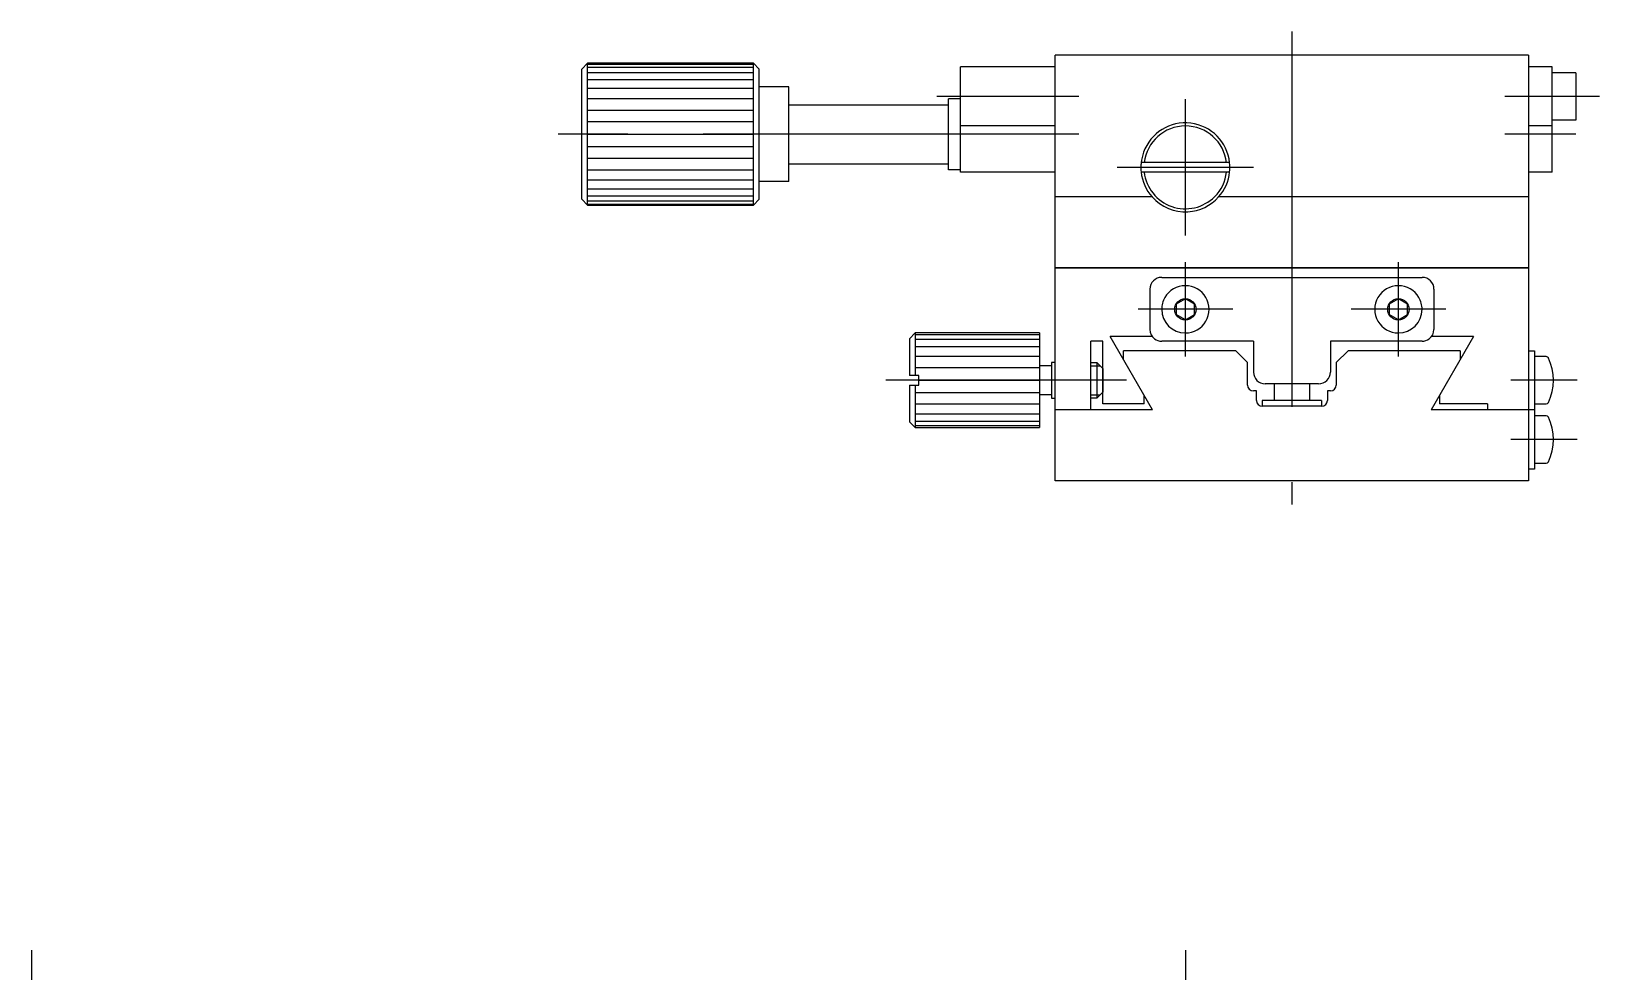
# Model space of a CAD drawing. Extents: x -118 to 241, y -126 to 112.
# Drawn here: x -106.5 to 26, y 32.5 to 112 of the extents above; entities that cross this region are included whole.
import ezdxf

# ---------------------------------------------------------------- set-up
doc = ezdxf.new("R2010")
doc.units = 0
doc.linetypes.add('CENTER', pattern=[50.8, 31.75, -6.35, 6.35, -6.35])
doc.layers.get('0').update_dxf_attribs({"linetype": 'CONTINUOUS'})
doc.layers.add('CENTER', color=1, linetype='CENTER')

msp = doc.modelspace()

# ---------------------------------------------------------------- linework, layer by layer
at = {"color": 7, "linetype": 'CONTINUOUS'}
for p, q in [((-20, 92), (-20, 110)), ((20, 110), (-20, 110)), ((-20, 109), (-20, 110)), ((-20, 100.1), (-20, 110)), ((14.75, 110), (10.25, 110)), ((14.75, 110), (10.25, 110)), ((20, 110), (20, 92)), ((-60, 108.8), (-59.5, 109.3)), ((-60, 105.5), (-60, 108.8)), ((-45.5, 109.3), (-59.5, 109.3)), ((-59.5, 109.21), (-59.5, 109.3)), ((-45.5, 109.21), (-59.5, 109.21)), ((-59.5, 108.94), (-59.5, 109.21)), ((-45.5, 108.94), (-59.5, 108.94)), ((-59.5, 108.5), (-59.5, 108.94)), ((-45.5, 109.21), (-45.5, 109.3)), ((-45.5, 109.3), (-45, 108.8)), ((-45.5, 108.94), (-45.5, 109.21)), ((-45.5, 108.5), (-45.5, 108.94)), ((-45, 97.8), (-45, 108.8)), ((-20, 109), (-28, 109)), ((-28, 104), (-28, 109)), ((22, 109), (20, 109)), ((22, 106.5), (22, 109)), ((-45.5, 108.5), (-59.5, 108.5)), ((-59.5, 107.9), (-59.5, 108.5)), ((-45.5, 107.9), (-59.5, 107.9)), ((-59.5, 107.16), (-59.5, 107.9)), ((-45.5, 107.9), (-45.5, 108.5)), ((-45.5, 107.16), (-45.5, 107.9)), ((24, 108.5), (22, 108.5)), ((24, 108.5), (24, 106.5)), ((-45.5, 107.16), (-59.5, 107.16)), ((-59.5, 106.3), (-59.5, 107.16)), ((-45.5, 106.3), (-59.5, 106.3)), ((-59.5, 105.32), (-59.5, 106.3)), ((-45.5, 106.3), (-45.5, 107.16)), ((-45.5, 105.32), (-45.5, 106.3)), ((-42.5, 107.3), (-45, 107.3)), ((-45, 99.3), (-45, 107.3)), ((-42.5, 105.8), (-42.5, 107.3)), ((-42.5, 99.3), (-42.5, 107.3)), ((-28, 106.3), (-29, 106.3)), ((-29, 100.3), (-29, 106.3)), ((22, 100.1), (22, 106.5)), ((24, 106.5), (24, 104.5)), ((-60, 105.3), (-60, 105.5)), ((-60, 101.3), (-60, 105.3)), ((-45.5, 105.32), (-59.5, 105.32)), ((-59.5, 104.34), (-59.5, 105.32)), ((-45.5, 104.34), (-45.5, 105.32)), ((-42.5, 105.8), (-29, 105.8)), ((-42.5, 100.8), (-42.5, 105.8)), ((-45.5, 104.34), (-59.5, 104.34)), ((-59.5, 103.3), (-59.5, 104.34)), ((-45.5, 103.3), (-45.5, 104.34)), ((-20, 104), (-28, 104)), ((-28, 100.1), (-28, 104)), ((22, 104), (20, 104)), ((24, 104.5), (22, 104.5)), ((-59.5, 103.3), (-45.5, 103.3)), ((-59.5, 97.3), (-59.5, 103.3)), ((-59.5, 102.26), (-45.5, 102.26)), ((-45.5, 97.3), (-45.5, 103.3)), ((-60, 97.8), (-60, 101.3)), ((-59.5, 101.28), (-45.5, 101.28)), ((-42.5, 100.8), (-29, 100.8)), ((-42.5, 99.3), (-42.5, 100.8)), ((-5.26, 100.9), (-12.74, 100.9)), ((-59.5, 100.3), (-45.5, 100.3)), ((-59.5, 99.44), (-45.5, 99.44)), ((-28, 100.3), (-29, 100.3)), ((-20, 100.1), (-28, 100.1)), ((-20, 100.1), (-22, 100.1)), ((-5.26, 100.1), (-12.74, 100.1)), ((22, 100.1), (20, 100.1)), ((22, 100.1), (20, 100.1)), ((-59.5, 98.7), (-45.5, 98.7)), ((-59.5, 98.1), (-45.5, 98.1)), ((-42.5, 99.3), (-45, 99.3)), ((-42.5, 99.3), (-45, 99.3)), ((-60, 97.8), (-59.5, 97.3)), ((-59.5, 97.66), (-45.5, 97.66)), ((-59.5, 97.39), (-45.5, 97.39)), ((-45.5, 97.3), (-59.5, 97.3)), ((-59.5, 97.3), (-45.5, 97.3)), ((-45, 97.8), (-45.5, 97.3)), ((-11.81, 98), (-20, 98)), ((20, 98), (-6.19, 98)), ((-20, 92), (-8, 92)), ((16.5, 92), (-20, 92)), ((-20, 92), (8, 92)), ((-20, 80), (-20, 92)), ((8, 92), (20, 92)), ((12.43, 92), (20, 92)), ((20, 92), (16.5, 92)), ((20, 92), (20, 80)), ((-12, 90.2), (-12, 86.8)), ((-11, 91.2), (11, 91.2)), ((12, 90.2), (12, 86.8)), ((-9, 89.4), (-9.78, 88.95)), ((-9.78, 88.95), (-9.78, 88.05)), ((-8.22, 88.95), (-9, 89.4)), ((-8.22, 88.05), (-8.22, 88.95)), ((9, 89.4), (8.22, 88.95)), ((8.22, 88.95), (8.22, 88.05)), ((9.78, 88.95), (9, 89.4)), ((9.78, 88.05), (9.78, 88.95)), ((-9, 87.6), (-9.78, 88.05)), ((-9, 87.6), (-8.22, 88.05)), ((9, 87.6), (8.22, 88.05)), ((9, 87.6), (9.78, 88.05)), ((-32.32, 86), (-31.82, 86.5)), ((-21.32, 86.5), (-31.82, 86.5)), ((-31.82, 86.5), (-31.82, 82.9)), ((-31.82, 86.36), (-21.32, 86.36)), ((-21.32, 86.5), (-21.32, 83.72)), ((-11.8, 86.2), (-15.35, 86.2)), ((-11.77, 80), (-15.35, 86.2)), ((15.35, 86.2), (11.77, 80)), ((15.35, 86.2), (11.8, 86.2)), ((-32.32, 86), (-32.32, 82.9)), ((-21.32, 85.96), (-31.82, 85.96)), ((-21.32, 85.33), (-31.82, 85.33)), ((-16.52, 85.8), (-16.98, 85.8)), ((-15.98, 85.8), (-16.98, 85.8)), ((-16.98, 80), (-16.98, 85.8)), ((-15.98, 80.5), (-15.98, 85.8)), ((-4.75, 85), (-14.23, 85)), ((-14.23, 84.26), (-14.23, 85)), ((-7.64, 85.8), (-11, 85.8)), ((-3.25, 85.8), (-9.04, 85.8)), ((-3.75, 84), (-4.75, 85)), ((-3.25, 85.8), (-3.25, 83.2)), ((11, 85.8), (3.25, 85.8)), ((3.25, 85.8), (3.25, 83.2)), ((3.75, 84), (4.75, 85)), ((14.23, 85), (4.75, 85)), ((14.23, 85), (14.23, 84.26)), ((20, 85), (20.5, 85)), ((20.5, 85), (20.5, 80.5)), ((-21.32, 84.5), (-31.82, 84.5)), ((-21.32, 83.54), (-31.82, 83.54)), ((-21.32, 83.72), (-21.32, 82.5)), ((-20.32, 83.72), (-21.32, 83.72)), ((-20, 84), (-20.32, 84)), ((-20.32, 84), (-20.32, 81)), ((-16.98, 84), (-16.48, 84)), ((-16.98, 83.72), (-16.98, 84)), ((-16.48, 84), (-16.21, 83.72)), ((-16.48, 84), (-16.48, 81)), ((-16.21, 83.72), (-15.98, 83.5)), ((-15.98, 83.5), (-15.98, 81.5)), ((-15.98, 82.5), (-15.98, 83.5)), ((-3.75, 82.1), (-3.75, 84)), ((3.75, 84), (3.75, 82.1)), ((21.49, 84.5), (20.5, 84.5)), ((-31.52, 82.9), (-32.32, 82.9)), ((-31.52, 82.5), (-31.52, 82.9)), ((-31.52, 82.5), (-21.32, 82.5)), ((-31.52, 82.1), (-31.52, 82.5)), ((-21.32, 82.5), (-21.32, 81.27)), ((-16.98, 81.27), (-16.98, 82.5)), ((-1.5, 82.2), (-2.25, 82.2)), ((1.5, 82.2), (-1.5, 82.2)), ((-1.5, 82.2), (-1.5, 80.8)), ((2.25, 82.2), (1.5, 82.2)), ((1.5, 82.2), (1.5, 80.8)), ((-32.32, 82.1), (-31.52, 82.1)), ((-32.32, 82.1), (-32.32, 79)), ((-31.82, 82.1), (-31.82, 78.5)), ((-31.82, 81.46), (-21.32, 81.46)), ((-20.32, 81.27), (-21.32, 81.27)), ((-21.32, 81.27), (-21.32, 78.64)), ((-20.32, 81), (-20, 81)), ((-20, 80.5), (-20, 81)), ((-16.98, 81), (-16.98, 81.27)), ((-16.48, 81), (-16.98, 81)), ((-16.21, 81.27), (-16.48, 81)), ((-15.98, 81.5), (-16.21, 81.27)), ((-12.48, 80.5), (-12.48, 81.23)), ((-3, 81.6), (-3.25, 81.6)), ((-3, 80.8), (-3, 81.6)), ((3, 81.6), (3, 80.8)), ((3.25, 81.6), (3, 81.6)), ((12.48, 81.23), (12.48, 80.5)), ((-31.82, 80.5), (-21.32, 80.5)), ((-31.82, 79.67), (-21.32, 79.67)), ((-11.77, 80), (-20, 80)), ((-20, 74), (-20, 80)), ((-12.48, 80.5), (-15.98, 80.5)), ((-1.5, 80.8), (-2.5, 80.8)), ((-2.5, 80.8), (-2.5, 80.3)), ((2.5, 80.3), (-2.5, 80.3)), ((1.5, 80.8), (-1.5, 80.8)), ((2.5, 80.8), (1.5, 80.8)), ((2.5, 80.8), (2.5, 80.3)), ((16.64, 80), (11.77, 80)), ((20.5, 80), (11.89, 80)), ((16.52, 80.5), (12.48, 80.5)), ((16.52, 80.5), (16.52, 80)), ((20, 80.5), (20, 79.5)), ((20, 80), (20, 74)), ((20, 79.5), (20, 78)), ((20.5, 80.5), (20.5, 80)), ((20.5, 80.5), (21.49, 80.5)), ((20.5, 80), (20.5, 75)), ((21.49, 79.5), (20.5, 79.5)), ((-31.82, 78.5), (-32.32, 79)), ((-31.82, 79.04), (-21.32, 79.04)), ((-21.32, 78.64), (-31.82, 78.64)), ((-31.82, 78.5), (-21.32, 78.5)), ((-21.32, 78.64), (-21.32, 78.5)), ((20.5, 75), (20, 75)), ((20.5, 75.5), (21.49, 75.5)), ((20, 74), (-20, 74))]:
    msp.add_line(p, q, dxfattribs=at)
at = {"color": 3, "linetype": 'CONTINUOUS'}
for p, q in [((-16.98, 83.73), (-16.21, 83.73)), ((-16.98, 81.27), (-16.21, 81.27))]:
    msp.add_line(p, q, dxfattribs=at)
at = {"color": 7, "linetype": 'CONTINUOUS'}
for centre in [(-9, 88.5), (9, 88.5)]:
    msp.add_circle(centre, 0.9, dxfattribs=at)
for centre, radius, start, end in [((-9, 100.5), 3.76, 6.1042, 160.1725), ((-9, 100.5), 3.5, 6.5624, 173.4376), ((-9, 100.5), 3.76, 173.8958, 176.6518), ((-9, 100.5), 3.76, 176.6518, 186.1042), ((-9, 100.5), 3.76, 160.1725, 173.8958), ((-9, 100.5), 3.76, 353.8958, 6.1042), ((-9, 100.5), 3.76, 186.1042, 221.6518), ((-9, 100.5), 3.5, 186.5624, 315), ((-9, 100.5), 3.5, 315, 353.4376), ((-9, 100.5), 3.76, 318.3482, 353.8958), ((-9, 100.5), 3.76, 221.6518, 273.3482), ((-9, 100.5), 3.76, 273.3482, 318.3482), ((-11, 90.2), 1, 90, 180), ((-9, 88.5), 2, 90, 150), ((-9, 88.5), 2, 30, 90), ((9, 88.5), 2, 90, 150), ((9, 88.5), 2, 30, 90), ((11, 90.2), 1, 0, 90), ((-9, 88.5), 2, 150, 180), ((-9, 88.5), 2, 330, 30), ((9, 88.5), 2, 150, 210), ((9, 88.5), 2, 0, 30), ((-9, 88.5), 2, 180, 270), ((-9, 88.5), 2, 270, 330), ((9, 88.5), 2, 210, 270), ((9, 88.5), 2, 270, 0), ((-11, 86.8), 1, 180, 233.1301), ((11, 86.8), 1, 306.8699, 0), ((-11, 86.8), 1, 233.1301, 270), ((11, 86.8), 1, 270, 306.8699), ((21.49, 84.3), 0.2, 25.6716, 90), ((17.75, 82.5), 4.35, 334.3284, 25.6716), ((-2.25, 83.2), 1, 180, 270), ((2.25, 83.2), 1, 270, 0), ((-3.25, 82.1), 0.5, 180, 270), ((3.25, 82.1), 0.5, 270, 0), ((-2.5, 80.8), 0.5, 180, 270), ((2.5, 80.8), 0.5, 270, 0), ((21.49, 80.7), 0.2, 270, 334.3284), ((21.49, 79.3), 0.2, 25.6716, 90), ((17.75, 77.5), 4.35, 334.3284, 25.6716), ((21.49, 75.7), 0.2, 270, 334.3284)]:
    msp.add_arc(centre, radius, start, end, dxfattribs=at)
at = {"layer": 'CENTER', "color": 1, "linetype": 'CENTER'}
for p, q in [((0, 112), (0, 72)), ((-18, 106.5), (-30, 106.5)), ((-9, 94.74), (-9, 106.26)), ((26, 106.5), (18, 106.5)), ((-18, 103.3), (-62, 103.3)), ((24, 103.3), (18, 103.3)), ((-3.24, 100.5), (-14.76, 100.5)), ((-9, 84.5), (-9, 92.5)), ((9, 84.5), (9, 92.5)), ((-5, 88.5), (-13, 88.5)), ((13, 88.5), (5, 88.5)), ((-13.98, 82.5), (-34.32, 82.5)), ((24.1, 82.5), (18.5, 82.5)), ((24.1, 77.5), (18.5, 77.5)), ((-106.5, 34.32), (-106.5, 13.98)), ((-9, 34.32), (-9, 13.98))]:
    msp.add_line(p, q, dxfattribs=at)

doc.saveas('drawing.dxf')
